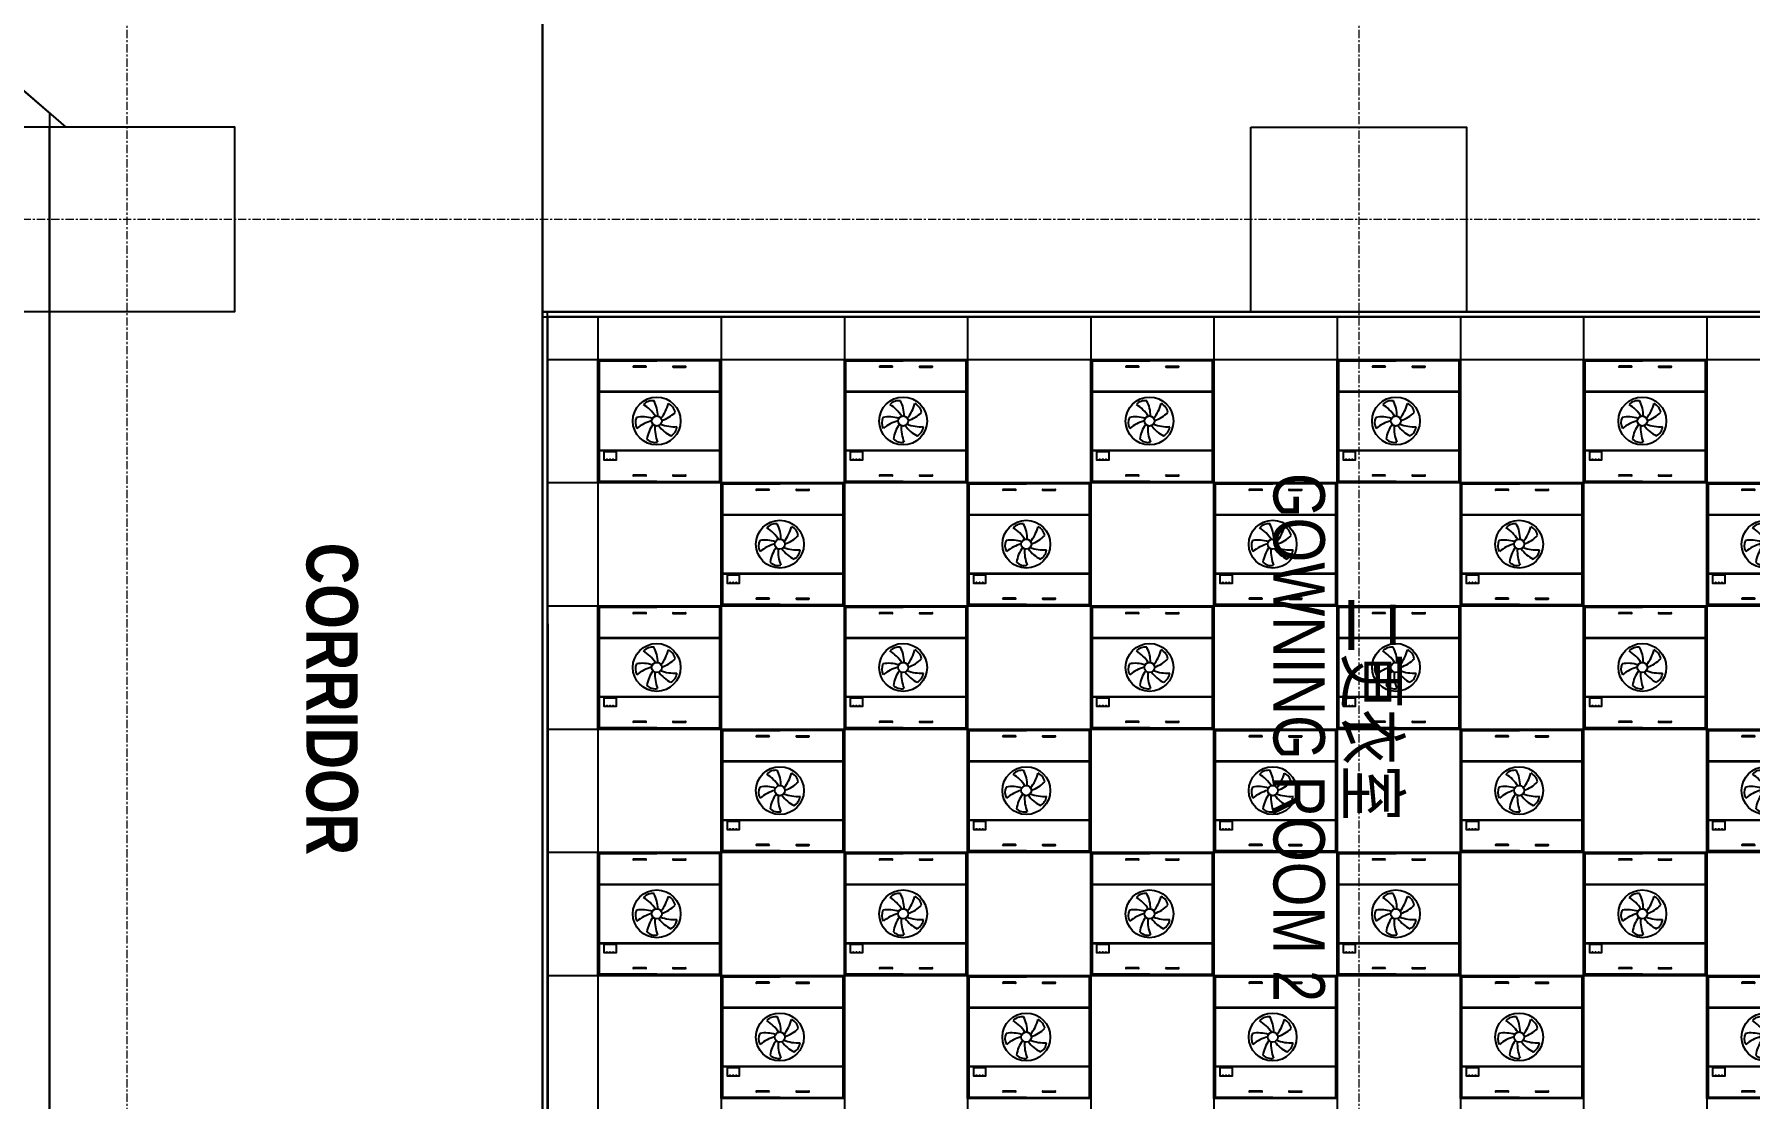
# Model space of a CAD drawing. Extents: x -15449 to 597104, y -1239737 to 53667.
# Drawn here: x 459514 to 476222, y -129099 to -118732 of the extents above; entities that cross this region are included whole.
import ezdxf

# ---------------------------------------------------------------- set-up
doc = ezdxf.new("R2010")
doc.units = 0
doc.header["$LTSCALE"] = 8
doc.linetypes.add('IDA - Grid Line', pattern=[3500, 2000, -500, 500, -500])
doc.layers.get('0').update_dxf_attribs({"color": 1, "linetype": 'CONTINUOUS'})
for name, color, linetype in [('000_CTCI_CSA', 7, 'CONTINUOUS'), ('AC-DD', 3, 'CONTINUOUS'), ('Ceiling FL+3000', 6, 'CONTINUOUS')]:
    doc.layers.add(name, color=color, linetype=linetype)
doc.layers.add('A-_ANOTGRID_E', color=7, linetype='CONTINUOUS', lineweight=9)
doc.layers.add('Block - Cargo Lift_dwg', color=7, linetype='CONTINUOUS', lineweight=9, true_color=0x767676)
doc.styles.add('Site Area', font='arial.ttf', dxfattribs={"width": 0.8})

# ---------------------------------------------------------------- blocks, each defined once
blk = doc.blocks.new('column grid')
at = {"color": 252, "elevation": 0}
for points in [[(-60454.4, -70338.8), (-58354.4, -70338.8), (-58354.4, -72138.8), (-60454.4, -72138.8)], [(-48454.4, -70339.3), (-46354.4, -70339.3), (-46354.4, -72139.3), (-48454.4, -72139.3)]]:
    blk.add_lwpolyline(points, close=True, dxfattribs=at)
at = {"layer": 'A-_ANOTGRID_E', "color": 8, "linetype": 'IDA - Grid Line', "ltscale": 0.005, "true_color": 0x808080}
for p, q in [((-59404.4, 9427, 0), (-59404.4, -120414.2, 0)), ((-47404.4, 9427, 0), (-47404.4, -120414.2, 0)), ((29680.4, -71238.8, 0), (-104784.6, -71238.8, 0))]:
    blk.add_line(p, q, dxfattribs=at)
blk = doc.blocks.new('CTCI_Building Footprint and Grid')
at = {"layer": '000_CTCI_CSA', "color": 8, "ltscale": 0.1}
blk.add_line((1907593, -919055, 0), (1927654, -936372, 0), dxfattribs=at)
at = {"layer": '000_CTCI_CSA', "color": 8}
blk.add_line((1927496, -969972, 0), (1927496, -936372, 0), dxfattribs=at)
at = {"color": 252}
blk.add_blockref('column grid', (1987651, -866033, 0), dxfattribs=at)
blk = doc.blocks.new('FFU-2000')
at = {"layer": 'AC-DD', "color": 6}
for p, q in [((0, 1175), (562, 1175)), ((0, 0), (0, 1175)), ((454, 1121), (333, 1121)), ((454, 1113), (333, 1113)), ((721, 1121), (842, 1121)), ((721, 1113), (842, 1113)), ((1175, 875), (0, 875)), ((1175, 870), (0, 870)), ((0, 305), (1175, 305)), ((0, 300), (1175, 300)), ((562, 0), (0, 0)), ((454, 62), (333, 62)), ((454, 54), (333, 54)), ((721, 62), (842, 62)), ((721, 54), (842, 54))]:
    blk.add_line(p, q, dxfattribs=at)
for points in [[(-12, 1188), (1188, 1188), (1188, -12), (-12, -12)], [(0, 0), (1175, 0), (1175, 1175), (0, 1175)], [(167, 288), (45, 288), (45, 210), (167, 210)]]:
    blk.add_lwpolyline(points, close=True, dxfattribs=at)
for centre, radius in [((560, 588), 233), ((560, 588), 49.2), ((75, 214), 2.87), ((105, 214), 2.87), ((135, 214), 2.87)]:
    blk.add_circle(centre, radius, dxfattribs=at)
for centre, radius, start, end in [((333, 1117), 3.92, 90, 270), ((454, 1117), 3.92, 270, 90), ((721, 1117), 3.92, 90, 270), ((842, 1117), 3.92, 270, 90), ((518, 671), 115, 82.0706, 137.7056), ((234, 432), 373, 32.9499, 57.9361), ((255, 637), 315, 359.6702, 27.9682), ((311, 849), 373, 320.9499, 345.9361), ((513, 892), 315, 287.6702, 315.9682), ((626, 653), 115, 10.0706, 65.7056), ((467, 573), 115, 154.0706, 209.7056), ((418, 313), 315, 71.6702, 99.9682), ((607, 230), 373, 104.9499, 129.9361), ((777, 368), 315, 143.6702, 171.9682), ((915, 522), 373, 176.9499, 201.9361), ((836, 726), 315, 215.6702, 243.9682), ((732, 905), 373, 248.9499, 273.9361), ((643, 545), 115, 298.0706, 353.7056), ((545, 495), 115, 226.0706, 281.7056), ((333, 58), 3.92, 90, 270), ((454, 58), 3.92, 270, 90), ((721, 58), 3.92, 90, 270), ((842, 58), 3.92, 270, 90)]:
    blk.add_arc(centre, radius, start, end, dxfattribs=at)

msp = doc.modelspace()

# ---------------------------------------------------------------- linework, layer by layer
at = {"layer": '000_CTCI_CSA', "color": 252, "ltscale": 0.1, "elevation": 0}
msp.add_lwpolyline([(449164.1147, -97435.2307), (459364.1147, -97435.2307), (459364.1147, -109434.7793), (464463.6678, -109434.7793), (464463.6678, -136485.2703), (464463.8694, -136485.3036), (464463.8694, -140484.956), (459663.6686, -140485.2703), (459663.6698, -119634.7793), (459664.675, -119499.0799), (456363.6701, -116649.796), (456363.6701, -102245.5674), (449164.1124, -102245.5641), (449163.8996, -97435.2307)], dxfattribs=at)
msp.add_lwpolyline([(464463.6678, -109434.7793), (479764.1147, -109434.7793), (479764.1147, -121435.4167), (464463.6678, -121435.4167)], close=True, dxfattribs=at)
at = {"layer": 'Block - Cargo Lift_dwg', "lineweight": -3}
for p, q in [((464463.6667, -133466.7371, 0), (464463.6667, -121435.4167, 0)), ((464463.6678, -121435.4182, 0), (479763.4284, -121435.4155, 0)), ((464513.6667, -133466.7371, 0), (464513.6667, -121435.4167, 0)), ((464463.6678, -121485.4182, 0), (479763.4284, -121485.4155, 0))]:
    msp.add_line(p, q, dxfattribs=at)
at = {"layer": 'Block - Cargo Lift_dwg', "color": 252, "ltscale": 0.1, "elevation": 0}
msp.add_lwpolyline([(479764.1147, -134885.4988), (473463.6678, -134885.4988), (473463.67, -140485.2981), (464463.67, -140485.2981), (464463.6678, -121435.4167), (479764.1147, -121435.4167), (479764.1147, -134885.4988)], dxfattribs=at)
at = {"layer": 'Block - Cargo Lift_dwg', "elevation": 0}
msp.add_lwpolyline([(467513.817, -140385.1853), (467513.5837, -140385.1854), (467513.8404, -140435.307), (473463.6699, -140435.3047), (473463.6699, -133985.4987), (479713.53, -133985.4987), (479713.8371, -121485.4155), (464513.6667, -121485.4182), (464519.1323, -133435.3981), (467513.5804, -133435.2868), (467513.817, -140385.1853)], dxfattribs=at)
at = {"layer": 'Ceiling FL+3000'}
for p, q in [((465003.6598, -121485.4181, 0), (465003.6598, -133435.3801, 0)), ((466203.6598, -121485.4179, 0), (466203.6598, -133435.3355, 0)), ((467403.6598, -121485.4177, 0), (467403.6598, -133435.2909, 0)), ((468603.6598, -121485.4175, 0), (468603.6598, -140435.3065, 0)), ((469803.6598, -121485.4172, 0), (469803.6598, -140435.3061, 0)), ((471003.6598, -121485.417, 0), (471003.6598, -140435.3056, 0)), ((472203.6598, -121485.4168, 0), (472203.6598, -140435.3052, 0)), ((473403.6598, -121485.4166, 0), (473403.6598, -140435.3047, 0)), ((474603.6598, -121485.4164, 0), (474603.6598, -133985.4987, 0)), ((475803.6598, -121485.4162, 0), (475803.6598, -133985.4987, 0)), ((464513.8558, -121898.9972, 0), (479713.8269, -121898.9972, 0)), ((464514.4047, -123098.9972, 0), (479713.7974, -123098.9972, 0)), ((464514.9535, -124298.9972, 0), (479713.768, -124298.9972, 0)), ((464515.5024, -125498.9972, 0), (479713.7385, -125498.9972, 0)), ((464516.0512, -126698.9972, 0), (479713.709, -126698.9972, 0)), ((464516.6001, -127898.9972, 0), (479713.6795, -127898.9972, 0))]:
    msp.add_line(p, q, dxfattribs=at)
at = {"layer": 'Ceiling FL+3000', "lineweight": -3, "elevation": 0}
msp.add_lwpolyline([(467513.817, -140385.1853), (467513.5837, -140385.1854), (467513.8404, -140435.307), (473463.6699, -140435.3047), (473463.6699, -133985.4987), (479713.53, -133985.4987), (479713.8371, -121485.4155), (464513.6667, -121485.4182), (464519.1323, -133435.3981), (467513.5804, -133435.2868), (467513.817, -140385.1853)], dxfattribs=at)

# ---------------------------------------------------------------- block references
at = {"layer": '000_CTCI_CSA', "color": 2}
msp.add_blockref('CTCI_Building Footprint and Grid', (-1467832.5298, 816737), dxfattribs=at)
at = {"layer": 'AC-DD'}
for p in [(465016.1598, -123086.4972, 0), (467416.1598, -123086.4972, 0), (469816.1598, -123086.4972, 0), (472216.1598, -123086.4972, 0), (474616.1598, -123086.4972, 0), (466216.1598, -124286.4972, 0), (468616.1598, -124286.4972, 0), (471016.1598, -124286.4972, 0), (473416.1598, -124286.4972, 0), (475816.1598, -124286.4972, 0), (465016.1598, -125486.4972, 0), (467416.1598, -125486.4972, 0), (469816.1598, -125486.4972, 0), (472216.1598, -125486.4972, 0), (474616.1598, -125486.4972, 0), (466216.1598, -126686.4972, 0), (468616.1598, -126686.4972, 0), (471016.1598, -126686.4972, 0), (473416.1598, -126686.4972, 0), (475816.1598, -126686.4972, 0), (465016.1598, -127886.4972, 0), (467416.1598, -127886.4972, 0), (469816.1598, -127886.4972, 0), (472216.1598, -127886.4972, 0), (474616.1598, -127886.4972, 0), (466216.1598, -129086.4972, 0), (468616.1598, -129086.4972, 0), (471016.1598, -129086.4972, 0), (473416.1598, -129086.4972, 0), (475816.1598, -129086.4972, 0)]:
    msp.add_blockref('FFU-2000', p, dxfattribs=at)

# ---------------------------------------------------------------- texts
at = {"color": 252, "insert": (462665, -123684), "char_height": 500, "attachment_point": 1, "rotation": 270, "style": 'Site Area'}
msp.add_mtext_dynamic_manual_height_columns('{\\fArial|b1|i0|c0|p34;CORRIDOR}', width=10190.890092, gutter_width=24254.764, heights=[0], dxfattribs=at)
at = {"layer": 'Block - Cargo Lift_dwg', "color": 252, "style": 'Site Area', "width": 0.8}
for s, p in [('GOWNING ROOM 2', (471583.5266, -123004.6576)), ('二更衣室', (472299.5266, -124211.6576))]:
    msp.add_text(s, height=500, rotation=270, dxfattribs=at).set_placement(p)

doc.saveas('drawing.dxf')
